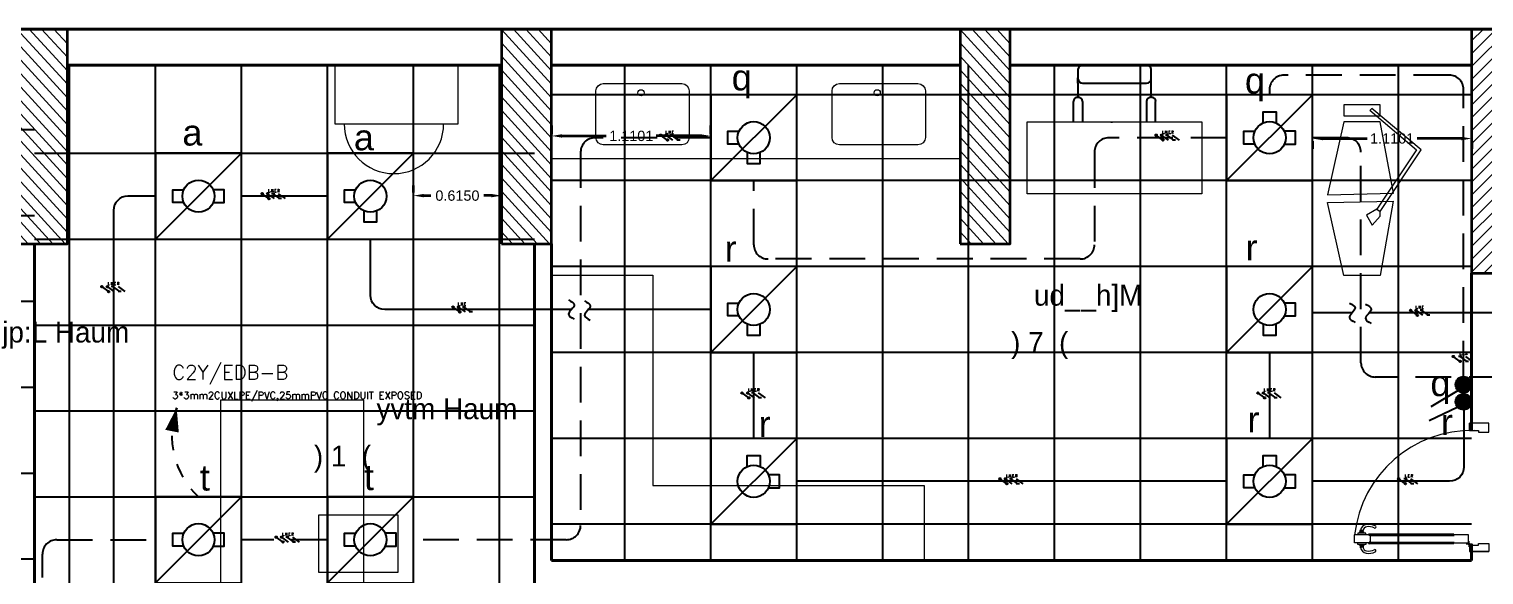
# Model space of a CAD drawing. Header units: inches. Extents: x 3955 to 4125, y 4886 to 4983.
# Drawn here: x 3970.11 to 3980.26, y 4936.06 to 4939.88 of the extents above; entities that cross this region are included whole.
import ezdxf
from ezdxf.enums import TextEntityAlignment as Align

# ---------------------------------------------------------------- set-up
doc = ezdxf.new("R2010")
doc.units = ezdxf.units.IN
doc.header["$MEASUREMENT"] = 0
doc.linetypes.add('ACAD_ISO03W100', pattern=[30, 12, -18])
doc.linetypes.add('HIDDEN', pattern=[0.375, 0.25, -0.125])
doc.layers.get('0').update_dxf_attribs({"lineweight": 35})
doc.layers.get('Defpoints').update_dxf_attribs({"lineweight": 25})
for name, color, linetype in [('Ceiling', 8, 'Continuous'), ('E Wiring', 1, 'HIDDEN'), ('E-CUT', 30, 'Continuous'), ('E-LEADER', 30, 'Continuous'), ('E-TEXT', 2, 'Continuous'), ('finish', 32, 'Continuous'), ('Lighting', 4, 'Continuous'), ('N Wiring', 255, 'Continuous'), ('SHP-CTL-EL-102$0$00-TEXT FOR EMRG', 40, 'Continuous'), ('SHP-CTL-EL-102$0$HATCH MARK', 140, 'Continuous'), ('SHP-CTL-EL-102$0$XREF-LTG-T2-26$0$ELE-HATCH MARK', 2, 'Continuous'), ('UMG-ML', 251, 'Continuous'), ('WE - BOXES', 2, 'Continuous')]:
    doc.layers.add(name, color=color, linetype=linetype)
for name, color, linetype, lineweight in [('Column(S)', 24, 'Continuous', 35), ('DIM', 6, 'Continuous', 20), ('DIM IN', 12, 'Continuous', 15), ('DOOR', 24, 'Continuous', 18), ('HA', 252, 'Continuous', 18), ('hatch col(S)', 45, 'Continuous', 15), ('TEXT', 152, 'Continuous', 30), ('walls', 7, 'Continuous', 40)]:
    doc.layers.add(name, color=color, linetype=linetype, lineweight=lineweight)
doc.styles.add('ELEC', font='romans.shx')
doc.styles.add('SHP-CTL-EL-102$0$XREF-LTG-T2-26$0$25_1', font='romans.shx', dxfattribs={"width": 0.8, "height": 2.5})
doc.styles.add('SOSA', font='sosa.shx')
doc.styles.get("Standard").update_dxf_attribs({"font": 'arial.ttf'})
doc.dimstyles.get("Standard").update_dxf_attribs({"dimtxt": 0.18, "dimasz": 0.18, "dimexe": 0.18, "dimexo": 0.0625, "dimgap": 0.09, "dimtad": 0, "dimtih": 1, "dimtoh": 1, "dimdec": 4, "dimzin": 0, "dimdsep": 46, "dimtxsty": 'Standard', "dimcen": 0.09, "dimadec": 0, "dimazin": 0, "dimtfac": 1, "dimtdec": 4, "dimtofl": 0, "dimtmove": 0, "dimatfit": 3, "dimfxl": 1, "dimtolj": 1, "dimtzin": 0, "dimarcsym": 0})

# ---------------------------------------------------------------- blocks, each defined once
blk = doc.blocks.new('A$C73D03C2A')
at = {"layer": 'DOOR', "linetype": 'Continuous'}
for p, q in [((0.0605, 0.8351), (0.0605, 0.8895)), ((0.0605, 0.8895), (0.0714, 0.8895)), ((0.0714, 0.8128), (0.0714, 0.9107)), ((0.0714, 0.9107), (0.1258, 0.9107)), ((0.1258, 0.8128), (0.1258, 0.9107)), ((0.1367, 0.8895), (0.1258, 0.8895)), ((0.1367, 0.8351), (0.1367, 0.8895)), ((0.0412, 0.8522), (0.0412, 0.8715)), ((0.0463, 0.8522), (0.0463, 0.8715)), ((0.0466, 0.8522), (0.0466, 0.8721)), ((0.0529, 0.8721), (0.0466, 0.8721)), ((0.0529, 0.8522), (0.0466, 0.8522)), ((0.0529, 0.8522), (0.0529, 0.8721)), ((0.0551, 0.8453), (0.0551, 0.879)), ((0.0605, 0.879), (0.0551, 0.879)), ((0.0605, 0.8453), (0.0551, 0.8453)), ((0.0714, 0.8351), (0.0605, 0.8351)), ((0.0659, 0.2365), (0.0659, 0.8124)), ((0.0706, 0.8171), (0.0706, 0.8076)), ((0.0714, 0.8128), (0.0714, 0.2363)), ((0.0757, 0.8128), (0.0714, 0.8128)), ((0.0757, 0.8019), (0.0757, 0.8128)), ((0.0757, 0.8019), (0.0757, 0.2363)), ((0.0757, 0.8019), (0.1214, 0.8019)), ((0.1214, 0.8019), (0.1214, 0.8128)), ((0.1214, 0.8128), (0.1258, 0.8128)), ((0.1214, 0.8019), (0.1214, 0.2363)), ((0.1258, 0.8351), (0.1367, 0.8351)), ((0.1258, 0.8128), (0.1258, 0.2363)), ((0.1266, 0.8171), (0.1266, 0.8076)), ((0.1313, 0.2365), (0.1313, 0.8124)), ((0.1367, 0.879), (0.1421, 0.879)), ((0.1367, 0.8453), (0.1421, 0.8453)), ((0.1421, 0.8453), (0.1421, 0.879)), ((0.1443, 0.8721), (0.1506, 0.8721)), ((0.1443, 0.8522), (0.1443, 0.8721)), ((0.1443, 0.8522), (0.1506, 0.8522)), ((0.1506, 0.8522), (0.1506, 0.8721)), ((0.156, 0.8721), (0.1558, 0.8721)), ((0.156, 0.8522), (0.156, 0.8721)), ((0.0714, 0.2363), (0.0714, 0.1384)), ((0.1258, 0.1384), (0.1258, 0.2363)), ((0.0127, 0), (0.0127, 0.1306)), ((0.0563, 0.1306), (0.0127, 0.1306)), ((0.0563, 0.1306), (0.0563, 0.0707)), ((0.0714, 0.1384), (0.1258, 0.1384)), ((0.8351, 0.1306), (0.8351, 0.0707)), ((0.8351, 0.1306), (0.8839, 0.1306)), ((0.8839, 0), (0.8839, 0.1306)), ((0.0671, 0), (0.0127, 0)), ((0.0563, 0.0707), (0.0671, 0.0707)), ((0.0671, 0.0707), (0.0671, 0)), ((0.8242, 0.0707), (0.8242, 0)), ((0.8351, 0.0707), (0.8242, 0.0707)), ((0.8242, 0), (0.8839, 0))]:
    blk.add_line(p, q, dxfattribs=at)
at = {"layer": 'DOOR'}
for p, q in [((0.0127, 0.1307), (0.0127, 0)), ((0.0127, 0.1307), (0.0127, 0)), ((0.0127, 0.1307), (0.0127, 0)), ((0.0435, 0.1345), (0.0822, 0.1345)), ((0.0563, 0.1306), (0.0714, 0.1384)), ((0.0638, 0.1538), (0.0638, 0.1152))]:
    blk.add_line(p, q, dxfattribs=at)
at = {"layer": 'DOOR', "linetype": 'Continuous'}
blk.add_circle((0.0638, 0.1345), 0.00617, dxfattribs=at)
at = {"layer": 'DOOR'}
blk.add_arc((0.0349, 0.1156), 0.8003, 358.92889, 83.4773, dxfattribs=at)
at = {"layer": 'DOOR', "linetype": 'Continuous'}
for centre, radius, start, end in [((0.1052, 0.8173), 0.1054, 172.49463, 205.98988), ((0.0462, 0.8251), 0.0459, 96.27656, 172.49463), ((0.106, 0.8158), 0.0903, 171.58976, 204.90774), ((0.0462, 0.8251), 0.0297, 99.70891, 172.49463), ((0.0437, 0.8715), 0.00259, 0, 180), ((0.0437, 0.8522), 0.00259, 180, 0), ((0.0706, 0.8124), 0.00476, 90, 270), ((0.1266, 0.8124), 0.00476, 270, 90), ((0.1532, 0.8721), 0.00262, 0, 192.45107), ((0.1532, 0.8522), 0.00262, 167.54893, 0), ((0.151, 0.8244), 0.0459, 7.50537, 83.72344), ((0.151, 0.8244), 0.0297, 7.50537, 80.29109), ((0.0912, 0.8151), 0.0903, 335.09226, 8.41024), ((0.092, 0.8166), 0.1054, 334.01012, 7.50537), ((0.0179, 0.7732), 0.00773, 195.29128, 36.68849), ((0.1793, 0.7725), 0.00773, 143.31151, 344.70872)]:
    blk.add_arc(centre, radius, start, end, dxfattribs=at)
blk = doc.blocks.new('A$C62E15A51')
at = {"layer": 'UMG-ML', "color": 34}
for p, q in [((0.032, 0.372), (0.032, 0.309)), ((0.032, 0.277), (0.032, 0.316)), ((0.511, 0.404), (0.064, 0.404)), ((0.543, 0.309), (0.543, 0.372)), ((0.543, 0.277), (0.543, 0.316)), ((0.032, 0.277), (0.032, 0.179)), ((0.064, 0.277), (0.511, 0.277)), ((0.543, 0.179), (0.543, 0.277)), ((0, 0.004), (0, 0.15)), ((0.029, 0.179), (0.035, 0.179)), ((0.064, 0.15), (0.064, 0.004)), ((0.511, 0.15), (0.511, 0.004)), ((0.546, 0.179), (0.539, 0.179)), ((0.574, 0.004), (0.574, 0.15)), ((0.269, 0), (0.269, 0.004))]:
    blk.add_line(p, q, dxfattribs=at)
for centre, radius, start, end in [((0.064, 0.372), 0.0319, 90.0003, 180.0003), ((0.064, 0.309), 0.0319, 180.0003, 270.0003), ((0.511, 0.372), 0.0319, 0.0003, 90.0003), ((0.511, 0.309), 0.0319, 270.0003, 0.0003), ((0.029, 0.15), 0.0287, 90.0003, 180.0003), ((0.035, 0.15), 0.0287, 0.0003, 90.0003), ((0.539, 0.15), 0.0287, 90.0003, 180.0003), ((0.546, 0.15), 0.0287, 0.0003, 90.0003)]:
    blk.add_arc(centre, radius, start, end, dxfattribs=at)
blk = doc.blocks.new('F1')
at = {"layer": 'Lighting'}
blk.add_lwpolyline([(0.6, 0), (0, 0), (0, -0.6), (0.6, -0.6)], close=True, dxfattribs=at)
blk.add_lwpolyline([(0.6, 0), (0, -0.6)], dxfattribs=at)
blk = doc.blocks.new('*U9')
blk.add_line((233, 512), (309, 560))
blk.add_lwpolyline([(309, 560, 0, 96, 0), (175, 462, 96, 96, 0)], format="xyseb")
at = {"linetype": 'HIDDEN', "ltscale": 0.2}
blk.add_arc((581, 44), 583, 117.8068, 184.3237, dxfattribs=at)
blk = doc.blocks.new('SW1')
h = blk.add_hatch(color=256)
h.dxf.hatch_style = 1
h.paths.add_polyline_path([(-0.056, 0.056, 1), (0.056, 0.056, 1)])
at = {"layer": 'Lighting'}
h = blk.add_hatch(dxfattribs=at)
h.set_pattern_fill('ANGLE', color=256)
h.set_pattern_definition([(0, (-3584.0845, -1327.2755), (0, 6.985), [5.08, -1.905]), (90, (-3584.0845, -1327.2755), (-6.985, 4e-16), [5.08, -1.905])])
h.paths.add_polyline_path([(0.056, 0.056, 1), (-0.056, 0.056, 1)])
blk.add_lwpolyline([(0, 0.112), (0.065, 0.324)], dxfattribs=at)
blk.add_circle((0, 0.056), 0.0561, dxfattribs=at)
blk = doc.blocks.new('*D145')
at = {"layer": 'Defpoints', "color": 0}
for p in [(3547.167, 1340.059, 0), (3548.277, 1340.059, 0), (3548.277, 1340.053)]:
    blk.add_point(p, dxfattribs=at)
at = {"layer": 'DIM', "color": 0, "lineweight": -2, "transparency": 16777216}
for p, q in [((3547.239, 1340.053), (3547.547, 1340.053)), ((3548.205, 1340.053), (3547.897, 1340.053)), ((3547.167, 1340.034), (3547.167, 1339.981)), ((3548.277, 1340.034), (3548.277, 1339.981))]:
    blk.add_line(p, q, dxfattribs=at)
at = {"layer": 'DIM', "color": 0, "transparency": 16777216}
for points in [[(3547.239, 1340.065), (3547.239, 1340.041), (3547.167, 1340.053)], [(3548.205, 1340.065), (3548.205, 1340.041), (3548.277, 1340.053)]]:
    blk.add_solid(points, dxfattribs=at)
at = {"layer": 'DIM', "color": 0, "transparency": 16777216, "insert": (3547.722, 1340.053), "char_height": 0.072, "attachment_point": 5}
blk.add_mtext('\\A1;1.1101', dxfattribs=at)
blk = doc.blocks.new('*D146')
at = {"layer": 'Defpoints', "color": 0}
for p in [(3541.857, 1340.071), (3541.857, 1340.059, 0), (3542.967, 1340.059, 0)]:
    blk.add_point(p, dxfattribs=at)
at = {"layer": 'DIM', "color": 0, "lineweight": -2, "transparency": 16777216}
for p, q in [((3541.857, 1340.084), (3541.857, 1340.143)), ((3542.967, 1340.084), (3542.967, 1340.143)), ((3541.929, 1340.071), (3542.237, 1340.071)), ((3542.895, 1340.071), (3542.587, 1340.071))]:
    blk.add_line(p, q, dxfattribs=at)
at = {"layer": 'DIM', "color": 0, "transparency": 16777216}
for points in [[(3541.929, 1340.083), (3541.929, 1340.059), (3541.857, 1340.071)], [(3542.895, 1340.083), (3542.895, 1340.059), (3542.967, 1340.071)]]:
    blk.add_solid(points, dxfattribs=at)
at = {"layer": 'DIM', "color": 0, "transparency": 16777216, "insert": (3542.412, 1340.071), "char_height": 0.072, "attachment_point": 5}
blk.add_mtext('\\A1;1.1101', dxfattribs=at)
blk = doc.blocks.new('*D147')
at = {"layer": 'Defpoints', "color": 0}
for p in [(3540.892, 1339.65, 0), (3541.507, 1339.654), (3541.507, 1339.65, 0)]:
    blk.add_point(p, dxfattribs=at)
at = {"layer": 'DIM', "color": 0, "lineweight": -2, "transparency": 16777216}
for p, q in [((3540.892, 1339.675), (3540.892, 1339.726)), ((3540.964, 1339.654), (3541.014, 1339.654)), ((3541.435, 1339.654), (3541.384, 1339.654)), ((3541.507, 1339.675), (3541.507, 1339.726))]:
    blk.add_line(p, q, dxfattribs=at)
at = {"layer": 'DIM', "color": 0, "transparency": 16777216}
for points in [[(3540.964, 1339.666), (3540.964, 1339.642), (3540.892, 1339.654)], [(3541.435, 1339.666), (3541.435, 1339.642), (3541.507, 1339.654)]]:
    blk.add_solid(points, dxfattribs=at)
at = {"layer": 'DIM', "color": 0, "transparency": 16777216, "insert": (3541.199, 1339.654), "char_height": 0.072, "attachment_point": 5}
blk.add_mtext('\\A1;0.6150', dxfattribs=at)
blk = doc.blocks.new('SHP-CTL-EL-102$0$XREF-LTG-T2-26$0$H.M -LIFE-PHASE')
at = {"layer": 'SHP-CTL-EL-102$0$XREF-LTG-T2-26$0$ELE-HATCH MARK'}
h = blk.add_hatch(color=140, dxfattribs=at)
edge = h.paths.add_edge_path()
edge.add_arc((-62, 45), 14.2, 0, 360)
h = blk.add_hatch(color=140, dxfattribs=at)
edge = h.paths.add_edge_path()
edge.add_arc((62, -45), 14.2, 0, 360)
at = {"layer": 'SHP-CTL-EL-102$0$XREF-LTG-T2-26$0$ELE-HATCH MARK', "color": 140}
blk.add_line((62, -45), (-62, 45), dxfattribs=at)
for centre in [(-62, 45), (62, -45)]:
    blk.add_circle(centre, 14.2, dxfattribs=at)
blk = doc.blocks.new('SHP-CTL-EL-102$0$XREF-LTG-T2-26$0$EARTH')
at = {"layer": 'SHP-CTL-EL-102$0$XREF-LTG-T2-26$0$ELE-HATCH MARK', "color": 140}
for p, q in [((-34, 45), (-90, 45)), ((62, -45), (-62, 45)), ((90, -45), (34, -45))]:
    blk.add_line(p, q, dxfattribs=at)
blk = doc.blocks.new('SHP-CTL-EL-102$0$XREF-LTG-T2-26$0$H.M -RETURN-SWITCH')
at = {"layer": 'SHP-CTL-EL-102$0$XREF-LTG-T2-26$0$ELE-HATCH MARK', "color": 140}
blk.add_line((62, -45), (-62, 45), dxfattribs=at)
blk = doc.blocks.new('SHP-CTL-EL-102$0$XREF-LTG-T2-26$0$L.E.R')
for name, p in [('SHP-CTL-EL-102$0$XREF-LTG-T2-26$0$H.M -LIFE-PHASE', (-125, 0)), ('SHP-CTL-EL-102$0$XREF-LTG-T2-26$0$EARTH', (0, 0)), ('SHP-CTL-EL-102$0$XREF-LTG-T2-26$0$H.M -RETURN-SWITCH', (100, 0))]:
    blk.add_blockref(name, p)
blk = doc.blocks.new('*U95')
at = {"layer": 'SHP-CTL-EL-102$0$HATCH MARK'}
blk.add_blockref('SHP-CTL-EL-102$0$XREF-LTG-T2-26$0$L.E.R', (0, 0), dxfattribs=at)
at = {"layer": 'SHP-CTL-EL-102$0$HATCH MARK', "style": 'SHP-CTL-EL-102$0$XREF-LTG-T2-26$0$25_1', "width": 0.8}
blk.add_text('L.E.R', height=50, dxfattribs=at).set_placement((0, 100), align=Align.MIDDLE_CENTER)
blk = doc.blocks.new('SHP-CTL-EL-102$0$XREF-LTG-T2-26$0$H.M -NUTRAL')
at = {"layer": 'SHP-CTL-EL-102$0$XREF-LTG-T2-26$0$ELE-HATCH MARK'}
h = blk.add_hatch(color=140, dxfattribs=at)
edge = h.paths.add_edge_path()
edge.add_arc((-62, 45), 14.2, 0, 360)
at = {"layer": 'SHP-CTL-EL-102$0$XREF-LTG-T2-26$0$ELE-HATCH MARK', "color": 140}
blk.add_line((62, -45), (-62, 45), dxfattribs=at)
blk.add_circle((-62, 45), 14.2, dxfattribs=at)
blk = doc.blocks.new('SHP-CTL-EL-102$0$XREF-LTG-T2-26$0$L.N.E.R')
for name, p in [('SHP-CTL-EL-102$0$XREF-LTG-T2-26$0$H.M -LIFE-PHASE', (-150, 0)), ('SHP-CTL-EL-102$0$XREF-LTG-T2-26$0$H.M -NUTRAL', (-50, 0)), ('SHP-CTL-EL-102$0$XREF-LTG-T2-26$0$EARTH', (50, 0)), ('SHP-CTL-EL-102$0$XREF-LTG-T2-26$0$H.M -RETURN-SWITCH', (150, 0))]:
    blk.add_blockref(name, p)
blk = doc.blocks.new('*U96')
at = {"layer": 'SHP-CTL-EL-102$0$HATCH MARK'}
blk.add_blockref('SHP-CTL-EL-102$0$XREF-LTG-T2-26$0$L.N.E.R', (0, 0), dxfattribs=at)
at = {"layer": 'SHP-CTL-EL-102$0$HATCH MARK', "style": 'SHP-CTL-EL-102$0$XREF-LTG-T2-26$0$25_1', "width": 0.8}
blk.add_text('L.N.E.R', height=50, dxfattribs=at).set_placement((0, 100), align=Align.MIDDLE_CENTER)
blk = doc.blocks.new('SHP-CTL-EL-102$0$XREF-LTG-T2-26$0$L.N.E')
for name, p in [('SHP-CTL-EL-102$0$XREF-LTG-T2-26$0$H.M -LIFE-PHASE', (-100, 0)), ('SHP-CTL-EL-102$0$XREF-LTG-T2-26$0$H.M -NUTRAL', (0, 0)), ('SHP-CTL-EL-102$0$XREF-LTG-T2-26$0$EARTH', (100, 0))]:
    blk.add_blockref(name, p)
blk = doc.blocks.new('*U101')
at = {"layer": 'SHP-CTL-EL-102$0$HATCH MARK'}
blk.add_blockref('SHP-CTL-EL-102$0$XREF-LTG-T2-26$0$L.N.E', (0, 0), dxfattribs=at)
at = {"layer": 'SHP-CTL-EL-102$0$HATCH MARK', "style": 'SHP-CTL-EL-102$0$XREF-LTG-T2-26$0$25_1', "width": 0.8}
blk.add_text('L.N.E', height=50, dxfattribs=at).set_placement((0, 100), align=Align.MIDDLE_CENTER)
blk = doc.blocks.new('*U120')
at = {"layer": 'WE - BOXES'}
for points in [[(-0.024, 0.055), (-0.024, 0.096), (0.024, 0.096), (0.024, 0.055)], [(-0.055, -0.024), (-0.096, -0.024), (-0.096, 0.024), (-0.055, 0.024)], [(0.055, -0.024), (0.096, -0.024), (0.096, 0.024), (0.055, 0.024)]]:
    blk.add_lwpolyline(points, dxfattribs=at)
blk.add_circle((0, 0), 0.06, dxfattribs=at)
blk = doc.blocks.new('*U118')
at = {"layer": 'WE - BOXES'}
for points in [[(0.055, -0.024), (0.096, -0.024), (0.096, 0.024), (0.055, 0.024)], [(-0.024, -0.055), (-0.024, -0.096), (0.024, -0.096), (0.024, -0.055)]]:
    blk.add_lwpolyline(points, dxfattribs=at)
blk.add_circle((0, 0), 0.06, dxfattribs=at)
blk = doc.blocks.new('*U111')
at = {"layer": 'WE - BOXES'}
for points in [[(-0.055, -0.024), (-0.096, -0.024), (-0.096, 0.024), (-0.055, 0.024)], [(-0.024, -0.055), (-0.024, -0.096), (0.024, -0.096), (0.024, -0.055)]]:
    blk.add_lwpolyline(points, dxfattribs=at)
blk.add_circle((0, 0), 0.06, dxfattribs=at)
blk = doc.blocks.new('*U110')
at = {"layer": 'WE - BOXES'}
for points in [[(-0.024, 0.055), (-0.024, 0.096), (0.024, 0.096), (0.024, 0.055)], [(0.055, -0.024), (0.096, -0.024), (0.096, 0.024), (0.055, 0.024)]]:
    blk.add_lwpolyline(points, dxfattribs=at)
blk.add_circle((0, 0), 0.06, dxfattribs=at)
blk = doc.blocks.new('*U112')
at = {"layer": 'WE - BOXES'}
for points in [[(-0.055, -0.024), (-0.096, -0.024), (-0.096, 0.024), (-0.055, 0.024)], [(0.055, -0.024), (0.096, -0.024), (0.096, 0.024), (0.055, 0.024)]]:
    blk.add_lwpolyline(points, dxfattribs=at)
blk.add_circle((0, 0), 0.06, dxfattribs=at)
blk = doc.blocks.new('A$C7440799B')
at = {"layer": 'hatch col(S)', "ltscale": 2.5}
h = blk.add_hatch(dxfattribs=at)
h.set_pattern_fill('ANSI31', color=256, scale=0.02, angle=-272.6316)
h.set_pattern_definition([(132.3684, (-150.42547, 298.166544), (-0.046915522, -0.042792333), [])])
h.paths.add_polyline_path([(10.59781, 0.001), (10.24781, 0.001), (10.24781, -1.499), (10.59781, -1.499)])
h = blk.add_hatch(dxfattribs=at)
h.set_pattern_fill('ANSI31', color=256, scale=0.02, angle=-272.6316)
h.set_pattern_definition([(132.3684, (-147.045845, 298.166544), (-0.046915522, -0.042792333), [])])
h.paths.add_polyline_path([(13.97743, 0.001), (13.62743, 0.001), (13.62743, -1.499), (13.97743, -1.499)])
h = blk.add_hatch(dxfattribs=at)
h.set_pattern_fill('ANSI31', color=256, scale=0.02, angle=-272.6316)
h.set_pattern_definition([(132.3684, (-143.845845, 298.166544), (-0.046915522, -0.042792333), [])])
h.paths.add_polyline_path([(17.17743, 0.001), (16.82743, 0.001), (16.82743, -1.499), (17.17743, -1.499)])
h = blk.add_hatch(dxfattribs=at)
h.set_pattern_fill('ANSI31', color=256, scale=0.02, angle=-360)
h.set_pattern_definition([(45, (-618.384565, 333.68734), (-0.0449012806, 0.0449012806), [])])
h.paths.add_polyline_path([(20.7477, 0.001), (20.39771, 0.00071), (20.39771, -1.70333), (20.74771, -1.70314)])
at = {"layer": 'Ceiling'}
for points in [[(10.61245, -6.88207), (10.61245, -0.25)], [(11.21245, -6.88207), (11.21245, -0.25)], [(11.81245, -6.88207), (11.81245, -0.25)], [(11.81245, -6.88207), (11.81245, -0.25)], [(12.41245, -6.88207), (12.41245, -0.25)], [(13.01245, -6.88207), (13.01245, -0.25)], [(13.61245, -6.88207), (13.61245, -0.25)], [(14.48758, -3.71112), (14.48758, -0.25)], [(15.08758, -3.71112), (15.08758, -0.25)], [(15.68758, -3.71112), (15.68758, -0.25)], [(16.28758, -3.71112), (16.28758, -0.25)], [(16.88758, -3.71112), (16.88758, -0.25)], [(17.48758, -3.71112), (17.48758, -0.25)], [(17.48758, -3.71112), (17.48758, -0.25)], [(18.08758, -3.71112), (18.08758, -0.25)], [(18.68758, -3.71112), (18.68758, -0.25)], [(19.28758, -3.71112), (19.28758, -0.25)], [(19.88758, -3.71112), (19.88758, -0.25)], [(20.39771, -0.45773), (13.97745, -0.45773)], [(8.84762, -0.70039), (10.36745, -0.70039)], [(10.36745, -0.86603), (13.85745, -0.86603)], [(20.39771, -1.05773), (13.97745, -1.05773)], [(8.84762, -1.30039), (10.36745, -1.30039)], [(10.36745, -1.46603), (13.85745, -1.46603)], [(20.39771, -1.65773), (13.97745, -1.65773)], [(20.39771, -1.65773), (13.97745, -1.65773)], [(8.84762, -1.90039), (10.36745, -1.90039)], [(10.36745, -2.06603), (13.85745, -2.06603)], [(20.39771, -2.25773), (13.97745, -2.25773)], [(8.84762, -2.50039), (10.36745, -2.50039)], [(10.36745, -2.66603), (13.85745, -2.66603)], [(20.39771, -2.85773), (13.97745, -2.85773)], [(8.84762, -3.10039), (10.36745, -3.10039)], [(10.36745, -3.26603), (13.85745, -3.26603)], [(20.39771, -3.45773), (13.97745, -3.45773)], [(8.84762, -3.70039), (10.36745, -3.70039)]]:
    blk.add_lwpolyline(points, dxfattribs=at)
at = {"layer": 'Column(S)', "ltscale": 2.5}
for points in [[(10.24781, -1.499), (10.59781, -1.499), (10.59781, 0.001), (10.24781, 0.001)], [(13.62743, -1.499), (13.97743, -1.499), (13.97743, 0.001), (13.62743, 0.001)], [(13.62743, -1.499), (13.97743, -1.499), (13.97743, 0.001), (13.62743, 0.001)], [(16.82743, -1.499), (17.17743, -1.499), (17.17743, 0.001), (16.82743, 0.001)], [(20.39771, -1.70324), (20.74771, -1.70324), (20.74771, 0.001), (20.39771, 0.001)], [(20.39771, -1.70324), (20.74771, -1.70324), (20.74771, 0.001), (20.39771, 0.001)]]:
    blk.add_lwpolyline(points, close=True, dxfattribs=at)
at = {"layer": 'DIM IN', "ltscale": 2.5}
for p, q in [((19.68789, -0.56453, 0), (20.01392, -0.84151, 0)), ((19.7004, -0.5544, 0), (19.69016, -0.56645, 0)), ((20.04652, -0.84331, 0), (19.7004, -0.5544, 0)), ((20.01392, -0.84151, 0), (19.7368, -1.25788, 0)), ((19.76022, -1.27347, 0), (20.04652, -0.84331, 0)), ((19.7368, -1.25788, 0), (19.66314, -1.29993, 0)), ((19.66314, -1.29993, 0), (19.70274, -1.3693, 0)), ((19.70274, -1.3693, 0), (19.75989, -1.30676, 0)), ((19.7368, -1.25788, 0), (19.76022, -1.27347, 0)), ((19.75989, -1.30676, 0), (19.76022, -1.27347, 0)), ((13.97745, -1.71783), (14.68439, -1.71783)), ((13.97745, -3.71112), (13.97745, -1.71783)), ((14.68439, -1.71783), (14.68439, -3.18607)), ((14.68439, -3.18607), (16.57768, -3.18607)), ((16.57768, -3.18607), (16.57768, -3.71112)), ((16.57768, -3.71112), (13.97745, -3.71112))]:
    blk.add_line(p, q, dxfattribs=at)
for points in [[(13.32489, -0.25), (12.46434, -0.25), (12.46434, -0.66135), (13.32489, -0.66135)], [(16.82743, -0.25), (13.97743, -0.25), (13.97743, -0.90258), (16.82743, -0.90258)]]:
    blk.add_lwpolyline(points, close=True, dxfattribs=at)
for points in [[(14.88596, -0.80748), (14.33782, -0.80748, -0.41421356), (14.28619, -0.75585), (14.28619, -0.4309, -0.41421356), (14.33782, -0.37926), (14.88596, -0.37926, -0.41421356), (14.9376, -0.4309), (14.9376, -0.75585, -0.41421356)], [(16.53395, -0.80748), (15.98581, -0.80748, -0.41421356), (15.93418, -0.75585), (15.93418, -0.4309, -0.41421356), (15.98581, -0.37926), (16.53395, -0.37926, -0.41421356), (16.58559, -0.4309), (16.58559, -0.75585, -0.41421356)]]:
    blk.add_lwpolyline(points, format="xyb", close=True, dxfattribs=at)
at = {"layer": 'DIM IN', "ltscale": 2.5, "elevation": 0}
for points in [[(19.75856, -0.52825), (19.50627, -0.52825), (19.50627, -0.60562), (19.75856, -0.60562)], [(18.51512, -1.15), (17.29593, -1.15), (17.29593, -0.64701), (18.51512, -0.64701)], [(19.75856, -0.64607), (19.50627, -0.64607), (19.3924, -1.15671), (19.85172, -1.14524)], [(19.75856, -1.71999), (19.50627, -1.71999), (19.3924, -1.20935), (19.85116, -1.20156)], [(12.66705, -2.59022), (11.66607, -2.59022), (11.66607, -4.55988), (12.66705, -4.55988)], [(12.90529, -3.39528), (12.35055, -3.39528), (12.35055, -3.79318), (12.90529, -3.79318)]]:
    blk.add_lwpolyline(points, close=True, dxfattribs=at)
at = {"layer": 'DIM IN', "ltscale": 2.5}
for centre in [(14.60114, -0.44405, 0), (16.24913, -0.44405, 0)]:
    blk.add_circle(centre, 0.02154, dxfattribs=at)
blk.add_arc((12.87658, -0.66135), 0.34705, 180, 0, dxfattribs=at)
at = {"layer": 'E Wiring'}
for points in [[(20.34161, -2.42645), (20.34161, -0.42036, 0.41421356), (20.24161, -0.32036), (19.08758, -0.32036, 0.41421356), (18.98758, -0.42036), (18.98758, -0.45773)], [(15.08758, -0.75773), (14.27961, -0.75773, 0.41421356), (14.17961, -0.85773), (14.17961, -3.46603, -0.41421356), (14.07961, -3.56603), (13.01245, -3.56603)], [(18.68758, -0.75773), (17.86556, -0.75773, 0.41421356), (17.76556, -0.85773), (17.76556, -1.50493, -0.41421356), (17.66556, -1.60493), (15.48758, -1.60493, -0.41421356), (15.38758, -1.50493), (15.38758, -1.05773)], [(23.25508, -1.42056), (23.08021, -1.42056, 0.41421356), (22.98021, -1.52056), (22.98021, -2.32929, -0.41421356), (22.88021, -2.42929), (19.72513, -2.42929, -0.41421356), (19.62513, -2.32929), (19.62513, -0.85773, 0.41421356), (19.52513, -0.75773), (19.28758, -0.75773)], [(10.42355, -4.20546), (10.42355, -3.66603, -0.41421356), (10.52355, -3.56603), (11.21245, -3.56603)]]:
    blk.add_lwpolyline(points, format="xyb", dxfattribs=at)
blk.add_lwpolyline([(12.41245, -3.56603), (11.81245, -3.56603)], dxfattribs=at)
at = {"layer": 'E-CUT'}
for points in [[(14.09477, -1.89082), (14.13491, -1.92428), (14.09477, -1.99119), (14.13491, -2.02465)], [(14.20714, -1.89815), (14.24729, -1.93161), (14.20714, -1.99852), (14.24729, -2.03197)], [(19.54432, -1.91365), (19.58446, -1.9471), (19.54432, -2.01401), (19.58446, -2.04747)], [(19.65669, -1.92098), (19.69684, -1.95443), (19.65669, -2.02134), (19.69684, -2.0548)]]:
    blk.add_spline(points, degree=3, dxfattribs=at)
at = {"layer": 'HA', "linetype": 'ACAD_ISO03W100'}
blk.add_lwpolyline([(10.58891, -16.28534), (0, -15.79874), (0, 0), (31.54099, 0)], dxfattribs=at)
at = {"layer": 'N Wiring'}
for points in [[(11.21245, -1.16603), (11.01984, -1.16603, 0.41421356), (10.91984, -1.26603), (10.91984, -4.32106)], [(14.11484, -1.95773), (12.81245, -1.95773, -0.41421356), (12.71245, -1.85773), (12.71245, -1.46603)], [(21.15508, -1.72056), (21.15508, -1.88056, -0.41421356), (21.05508, -1.98056), (19.68308, -1.98056)], [(20.34355, -2.65835), (20.34355, -3.05773, -0.41421356), (20.24355, -3.15773), (19.28758, -3.15773)]]:
    blk.add_lwpolyline(points, format="xyb", dxfattribs=at)
for points in [[(12.41245, -1.16603), (11.81245, -1.16603)], [(15.08758, -1.95773), (14.23353, -1.95773)], [(19.56439, -1.98056), (19.28758, -1.98056)], [(15.38758, -2.85773), (15.38758, -2.25773)], [(18.98758, -2.25773), (18.98758, -2.85773)], [(18.68758, -3.15773), (15.68758, -3.15773)]]:
    blk.add_lwpolyline(points, dxfattribs=at)
at = {"layer": 'walls', "ltscale": 2.5}
for p, q in [((0, 0), (46.78387, -0.00063)), ((10.59781, -0.25), (13.62743, -0.25)), ((13.97743, -0.25), (16.82743, -0.25)), ((17.17743, -0.25), (20.39771, -0.25)), ((10.36745, -4.58156), (10.36745, -1.499)), ((13.85745, -3.71112), (13.85745, -1.499)), ((13.97745, -3.71112), (13.97745, -1.499)), ((20.39771, -2.80234), (20.39771, -1.70324)), ((20.39771, -3.71112), (20.39771, -3.59582)), ((13.85745, -3.71112), (13.85745, -5.50207)), ((20.39771, -3.71112), (13.97745, -3.71112)), ((19.67771, -3.71112), (17.17769, -3.71112)), ((19.79771, -3.71112), (20.39771, -3.71112))]:
    blk.add_line(p, q, dxfattribs=at)
at = {"layer": 'DOOR', "ltscale": 2.5, "xscale": 1.028836370296499, "yscale": 1.028836370296499, "zscale": 1.028836370296499, "rotation": 90.00000000000001}
blk.add_blockref('A$C73D03C2A', (20.51771, -3.66149), dxfattribs=at)
at = {"layer": 'E-LEADER', "xscale": 0.001, "yscale": 0.001, "zscale": 0.001, "rotation": 42.62846024487555}
blk.add_blockref('*U9', (11.51245, -3.26603), dxfattribs=at)
at = {"layer": 'finish', "ltscale": 2.5, "rotation": 359.9996565200361}
blk.add_blockref('A$C62E15A51', (17.61832, -0.65437), dxfattribs=at)
at = {"layer": 'Lighting'}
for p in [(15.08758, -0.45773), (18.68758, -0.45773), (11.21245, -0.86603), (12.41245, -0.86603), (15.08758, -1.65773), (18.68758, -1.65773), (15.08758, -2.85773), (18.68758, -2.85773), (11.21245, -3.26603), (12.41245, -3.26603)]:
    blk.add_blockref('F1', p, dxfattribs=at)
for p, rotation in [((20.37934, -2.44104), 137.7293332301954), ((20.38284, -2.56424), 132.6935642003985)]:
    blk.add_blockref('SW1', p, dxfattribs=dict(at, rotation=rotation))
at = {"layer": 'SHP-CTL-EL-102$0$00-TEXT FOR EMRG', "xscale": 0.000384, "yscale": 0.000384, "zscale": 0.000384}
for name, p in [('*U101', (14.80018, -0.75707, 0)), ('*U96', (18.27714, -0.75707, 0)), ('*U96', (12.03835, -1.16603)), ('*U96', (10.91984, -1.81517)), ('*U101', (13.35134, -1.95773)), ('*U101', (20.03388, -1.98056)), ('*U95', (20.34161, -2.30309)), ('*U96', (15.38758, -2.55773)), ('*U96', (18.98758, -2.55773)), ('*U96', (17.18758, -3.15773)), ('*U95', (19.95979, -3.15773)), ('*U96', (12.13663, -3.56537, 0))]:
    blk.add_blockref(name, p, dxfattribs=at)
at = {"layer": 'WE - BOXES', "xscale": 1.872, "yscale": 1.872, "zscale": 1.872}
for name, p in [('*U120', (18.98758, -0.75773)), ('*U111', (15.38758, -0.75773)), ('*U112', (11.51245, -1.16603)), ('*U111', (12.71245, -1.16603)), ('*U111', (15.38758, -1.95773)), ('*U118', (18.98758, -1.95773)), ('*U110', (15.38758, -3.15773)), ('*U120', (18.98758, -3.15773)), ('*U112', (11.51245, -3.56603)), ('*U112', (12.71245, -3.56603))]:
    blk.add_blockref(name, p, dxfattribs=at)
at = {"layer": 'E-TEXT', "style": 'ELEC'}
for s, height, p in [('C2Y/EDB-B', 0.1, (11.32992, -2.44717, 0)), ('3*3mm2CUXLPE/PVC,25mmPVC CONDUIT EXPOSED', 0.05, (11.32992, -2.58299, 0))]:
    blk.add_text(s, height=height, dxfattribs=at).set_placement(p)
at = {"layer": 'E-TEXT', "char_height": 0.1802, "attachment_point": 1}
for s, insert in [('q', (15.23396, -0.24702, 0)), ('q', (18.81554, -0.26903, 0)), ('a', (11.40019, -0.63218, 0)), ('a', (12.59723, -0.66538, 0)), ('r', (15.18526, -1.44269, 0)), ('r', (18.82025, -1.43462, 0)), ('q', (20.11005, -2.38265, 0)), ('r', (15.4223, -2.66781, 0)), ('r', (18.8331, -2.63568, 0)), ('r', (20.18344, -2.65379, 0)), ('t', (11.52175, -3.04271, 0)), ('t', (12.6679, -3.03926, 0))]:
    blk.add_mtext_dynamic_manual_height_columns(s, width=1.4546897, gutter_width=12.5, heights=[0], dxfattribs=dict(at, insert=insert))
at = {"layer": 'TEXT', "linetype": 'Continuous', "ltscale": 0.09, "style": 'SOSA'}
for s, p in [('ud__h]M', (17.34308, -1.93083, 0)), ('jp:L Haum', (10.14324, -2.18842, 0)), (') 7  (', (17.18344, -2.26086, 0)), ('yvtm Haum', (12.75504, -2.72408, 0)), (') 1  (', (12.31809, -3.05411, 0))]:
    blk.add_text(s, height=0.145417, dxfattribs=at).set_placement(p)
at = {"layer": 'DIM'}
for base, p1, p2, picture, middle, set_off in [((13.977433, -0.745711, 0), (15.087578, -0.757734), (13.977433, -0.757734), '*D146', (14.532506, -0.745711, 0), (-3527.879116, -1340.816476)), ((20.39771, -0.7636, 0), (19.28758, -0.75773), (20.39771, -0.75773), '*D145', (19.84264, -0.7636, 0), (-3527.87912, -1340.81648)), ((13.62743, -1.16206, 0), (13.01245, -1.16603), (13.62743, -1.16603), '*D147', (13.31994, -1.16206, 0), (-3527.87912, -1340.81648))]:
    dim = blk.add_linear_dim(base=base, p1=p1, p2=p2, dimstyle='Standard', dxfattribs=at)
    dim.commit()
    dim.dimension.update_dxf_attribs({"geometry": picture, "text_midpoint": middle, "insert": set_off})

msp = doc.modelspace()

# ---------------------------------------------------------------- block references
msp.add_blockref('A$C7440799B', (3959.781, 4939.875))

doc.saveas('drawing.dxf')
